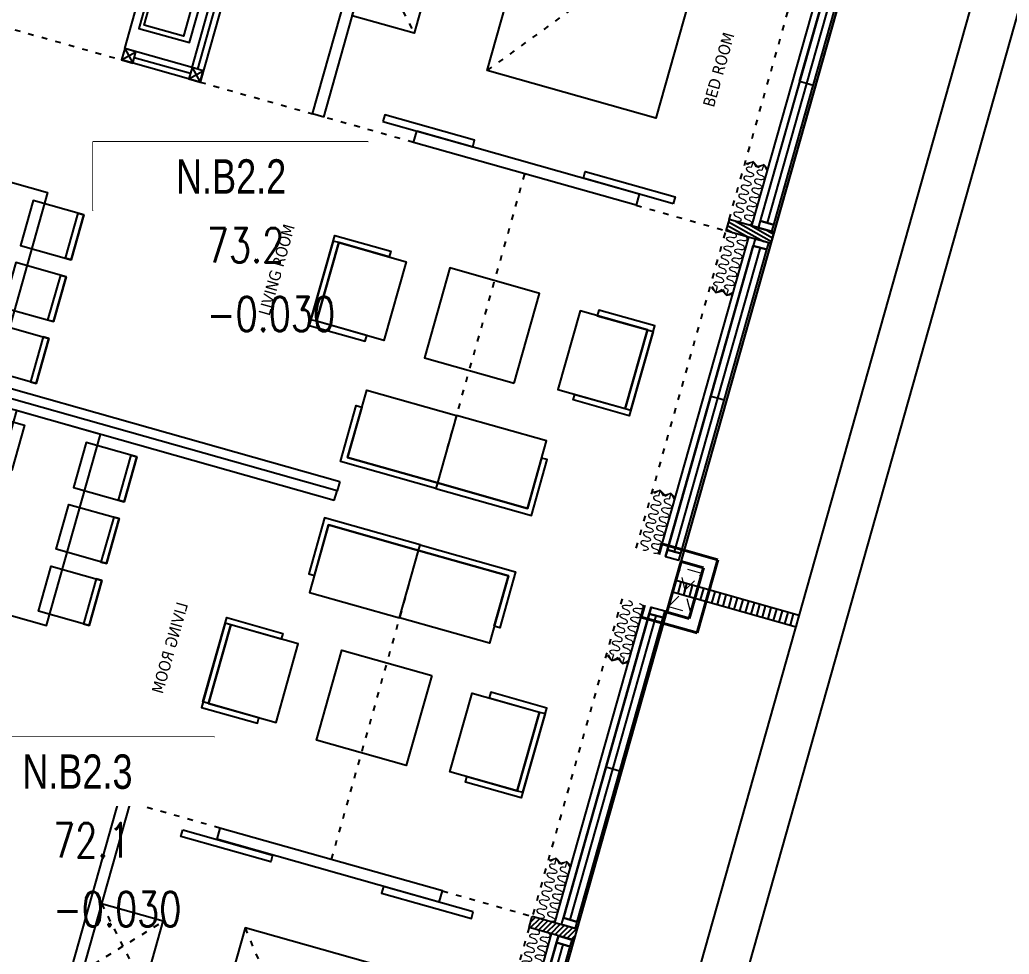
# Model space of a CAD drawing. Header units: millimetres. Extents: x -361679452 to 361242511, y -278557090 to 278849308.
# Drawn here: x 136959 to 145433, y 95381 to 103381 of the extents above; entities that cross this region are included whole.
import ezdxf
from ezdxf.enums import TextEntityAlignment as Align
from ezdxf.xclip import XClip

# ---------------------------------------------------------------- set-up
doc = ezdxf.new("R2010")
doc.units = ezdxf.units.MM
doc.header["$MEASUREMENT"] = 0
doc.header["$XCLIPFRAME"] = 0
doc.set_wipeout_variables(frame=1)
doc.linetypes.add('ACAD_ISO03W100', pattern=[30, 12, -18])
doc.linetypes.add('HIDDEN', pattern=[0.375, 0.25, -0.125])
for name, color, linetype in [('1VinaPVC-Text', 9, 'Continuous'), ('A-_FURN----_E-_N', 251, 'Continuous'), ('A-_SANIEQPT_E-_N', 251, 'Continuous'), ('A-ANNO-ROOM', 50, 'Continuous'), ('A-WALL-FNSH', 11, 'Continuous'), ('IDEA - dim', 251, 'Continuous'), ('KT-Net manh', 139, 'Continuous'), ('KT-Tuong', 1, 'Continuous'), ('Xref_NT1+NT2_MBDV Cot vach_220729$0$ccu12-Thay', 7, 'Continuous')]:
    doc.layers.add(name, color=color, linetype=linetype)
for name, color, linetype, lineweight in [('CIC36 net manh', 8, 'Continuous', 9), ('KT-Chuviet', 255, 'Continuous', 15), ('KT-lomo nuoc', 3, 'HIDDEN', 5), ('KT-Net cat', 1, 'Continuous', 40), ('KT-Net thay', 7, 'Continuous', 15), ('KT-Net truc', 18, 'Continuous', 15)]:
    doc.layers.add(name, color=color, linetype=linetype, lineweight=lineweight)
doc.styles.add('220126_HDN_HBA typical plan$0$211210_HDN_HBA_TYPICAL PLAN CORE OPT 1$0$HBA-Text', font='GOTHIC.TTF')
doc.styles.add('font unicode ccu', font='arial.ttf')
doc.styles.add('ROMANS', font='ROMANS.SHX')
doc.styles.add('Tahoma', font='tahoma.ttf')

# ---------------------------------------------------------------- blocks, each defined once
blk = doc.blocks.new('A$C21AF0CCA')
at = {"layer": 'A-ANNO-ROOM', "insert": (1197.56892258345, 814.6835720778872), "char_height": 600, "attachment_point": 2, "rotation": 0.10542954816276216, "style": '220126_HDN_HBA typical plan$0$211210_HDN_HBA_TYPICAL PLAN CORE OPT 1$0$HBA-Text'}
blk.add_mtext_dynamic_manual_height_columns('1-BR+', width=722857412.8743668, gutter_width=9765.624999999996, heights=[0], dxfattribs=at)
blk = doc.blocks.new('*U57')
for points in [[(482.6951045578201, -398.9039813853606), (464.6170375002125, -396.4493711387506), (464.3337632049024, -466.3349522090732)], [(396.7561588253833, -484.1490495130481), (464.3337632049024, -466.3349522090732), (394.4481821902239, -466.0516779393653)]]:
    blk.add_hatch(color=256).paths.add_polyline_path(points)
blk.add_line((464.3337632049024, -466.3349522090732), (416.9273155568029, -418.7598943406972))
for points in [[(482.6951045578201, -398.9039813853606), (464.6170375002125, -396.4493711387506), (464.3337632049024, -466.3349522090732)], [(396.7561588253833, -484.1490495130481), (464.3337632049024, -466.3349522090732), (394.4481821902239, -466.0516779393653)]]:
    blk.add_lwpolyline(points, close=True)
for centre in [(16.76743755071067, -17.17677016190672), (85.71403000141326, -87.65612936302188), (155.3043908096025, -157.4940017787478), (224.8947516177918, -227.3318741944736), (294.485112425981, -297.1697466101995), (364.0754732341703, -367.0076190259254)]:
    blk.add_ellipse(centre, major_axis=(34.52187991841241, 31.95056764796491), ratio=0.5238875827070036, start_param=4.731720461219403, end_param=7.873313114809197)
at = {"extrusion": (0, 0, -1)}
for centre in [(51.5728287498025, -52.1059534814385), (120.5194212005051, -122.5853126825537), (190.1097820086943, -192.4231850982796), (259.7001428168836, -262.2610575140054), (329.2905036250728, -332.0989299297313), (398.8808644332621, -401.9368023454572)]:
    blk.add_ellipse(centre, major_axis=(-32.07293168385898, -34.4082260416161), ratio=0.5238875826554585, start_param=4.731720461217387, end_param=7.87331311480718, dxfattribs=at)
blk = doc.blocks.new('*U53')
at = {"linetype": 'Continuous'}
for points in [[(-375.0000000000002, -849.9999999962746), (374.9999999999998, -849.9999999962748), (375.0000000000002, 850.0000000037252), (-374.9999999999998, 850.0000000037254)], [(-724.9999999999999, 750.0000000037254), (-274.9999999999999, 750.0000000037253), (-274.9999999999999, 350.0000000037253), (-724.9999999999999, 350.0000000037254)], [(-724.9999999999999, 350.0000000037254), (-674.9999999999999, 350.0000000037254), (-674.9999999999999, 750.0000000037254), (-724.9999999999999, 750.0000000037254)], [(725.0000000000001, 750.0000000037252), (275.0000000000001, 750.0000000037253), (275.0000000000001, 350.0000000037252), (725.0000000000001, 350.0000000037252)], [(725.0000000000001, 350.0000000037252), (675.0000000000001, 350.0000000037252), (675.0000000000001, 750.0000000037252), (725.0000000000001, 750.0000000037252)], [(-725, 200.0000000037254), (-274.9999999999999, 200.0000000037253), (-275.0000000000001, -199.9999999962747), (-725, -199.9999999962746)], [(-725, -199.9999999962746), (-675, -199.9999999962746), (-675, 200.0000000037254), (-725, 200.0000000037254)], [(725, 200.0000000037251), (275.0000000000001, 200.0000000037252), (274.9999999999999, -199.9999999962748), (725, -199.9999999962749)], [(725, -199.9999999962749), (675, -199.9999999962748), (675, 200.0000000037252), (725, 200.0000000037251)], [(-725.0000000000001, -749.9999999962746), (-275.0000000000001, -749.9999999962747), (-275.0000000000001, -349.9999999962747), (-725.0000000000001, -349.9999999962746)], [(-725.0000000000001, -349.9999999962746), (-675.0000000000001, -349.9999999962746), (-675.0000000000001, -749.9999999962746), (-725.0000000000001, -749.9999999962746)], [(724.9999999999999, -749.9999999962748), (274.9999999999999, -749.9999999962747), (274.9999999999999, -349.9999999962748), (724.9999999999999, -349.9999999962748)], [(724.9999999999999, -349.9999999962748), (674.9999999999999, -349.9999999962748), (674.9999999999999, -749.9999999962748), (724.9999999999999, -749.9999999962748)]]:
    blk.add_lwpolyline(points, close=True, dxfattribs=at)
blk = doc.blocks.new('27')
at = {"layer": 'A-_FURN----_E-_N'}
h = blk.add_hatch(dxfattribs=at)
h.set_pattern_fill('ANSI31', color=256, scale=9.999999999999995, angle=105.7787795901379)
h.set_pattern_definition([(150.7787795901379, (12650.90008585712, -59996.87987092296), (-15.49980791152992, -27.70953725174193), [])])
h.paths.add_polyline_path([(3149.994292274103, 7699.999999294479), (3049.994292274074, 7699.999999294465), (3049.994292274117, 8099.999999294465), (3149.994292274088, 8099.999999294465)])
blk.add_lwpolyline([(85, 5099.999999294523), (5.820766091346741e-11, 5099.999999294509), (-1.455191522836685e-11, 99.99999999998545)])
blk.add_line((3049.994292274103, 4920.000000000015), (3149.994292274088, 4920), dxfattribs=at)
at = {"layer": 'A-_FURN----_E-_N', "linetype": 'Continuous'}
for points in [[(1349.999999999971, 6835.738865495136), (1349.999999999985, 7283.743899560242), (2049.999999999985, 7283.743899560242), (2049.999999999985, 7333.743899560257), (1299.999999999985, 7333.743899560257), (1299.999999999971, 6835.73886549515)], [(2049.999999999971, 6835.738865495136), (2049.999999999985, 7283.743899560242), (1349.999999999985, 7283.743899560242), (1349.999999999971, 7333.743899560242), (2099.999999999971, 7333.743899560242), (2099.999999999971, 6835.73886549515)], [(2049.999999999985, 7283.743899560242), (2049.999999999985, 6683.743899560257), (1349.999999999971, 6683.743899560242), (1349.999999999985, 7283.743899560242)], [(748.005034064845, 6709.999999647196), (300, 6709.999999647203), (299.9999999999709, 5909.999999647211), (249.9999999999854, 5909.999999647203), (249.9999999999709, 6759.999999647218), (748.0050340648595, 6759.999999647218)], [(300, 6709.999999647203), (899.9999999999563, 6709.999999647203), (899.9999999999709, 5909.999999647218), (299.9999999999709, 5909.999999647211)], [(1299.999999999985, 6309.999999647189), (2099.999999999985, 6309.999999647203), (2099.999999999985, 5509.999999647203), (1299.999999999971, 5509.999999647218)], [(748.005034064845, 5109.999999647218), (299.9999999999563, 5109.999999647218), (299.9999999999709, 5909.999999647211), (249.9999999999854, 5909.999999647203), (249.9999999999709, 5059.999999647218), (748.005034064845, 5059.999999647203)], [(299.9999999999563, 5109.999999647218), (899.9999999999563, 5109.999999647218), (899.9999999999709, 5909.999999647218), (299.9999999999709, 5909.999999647211)], [(2049.999999999985, 4536.256099734179), (2049.999999999971, 5136.256099734164), (1350, 5136.256099734179), (1349.999999999956, 4536.256099734179)], [(1349.999999999971, 4984.261133799286), (1349.999999999956, 4536.256099734179), (2049.999999999985, 4536.256099734179), (2049.999999999971, 4486.256099734179), (1300, 4486.256099734179), (1299.999999999942, 4984.261133799257)], [(2049.999999999971, 4984.261133799286), (2049.999999999985, 4536.256099734179), (1349.999999999956, 4536.256099734179), (1350, 4486.256099734164), (2099.999999999985, 4486.256099734164), (2100, 4984.261133799286)], [(4549.994292274088, 4120), (4549.994292274103, 4669.999999993597), (3949.994292274088, 4669.999999993612), (3949.994292274088, 4120), (4549.994292274088, 4120)]]:
    blk.add_lwpolyline(points, close=True, dxfattribs=at)
at = {"layer": 'A-WALL-FNSH', "color": 5}
for points in [[(285.0001801965409, 8079.999999313572), (285.0001801965554, 7959.999999313572), (225.0001801965118, 7959.999999313557), (225.0001801965118, 8079.99999931355)], [(2989.994292274088, 7959.999999313484), (285.0001801965554, 7959.999999313572), (285.0001801965409, 8079.999999313572), (2989.994292274103, 8079.999999313484)], [(1649.997146137044, 8019.999999313572), (285.0001801965263, 8019.999999313572), (285.0001801965409, 8079.999999313572), (1649.99714613703, 8079.999999313572)], [(3049.994292274088, 8079.999999313513), (3049.994292274103, 7959.999999313513), (2989.994292274088, 7959.999999313484), (2989.994292274103, 8079.999999313484)], [(3209.994292274088, 8079.999999313441), (3209.994292274088, 7959.999999313455), (3149.994292274103, 7959.999999313448), (3149.994292274103, 8079.999999313455)], [(5689.994292274088, 7959.999999313441), (3209.994292274088, 7959.999999313455), (3209.994292274088, 8079.999999313441), (5689.994292274103, 8079.999999313441)], [(4449.994292274088, 8019.999999313455), (3209.994292274103, 8019.999999313455), (3209.994292274088, 8079.999999313441), (4449.994292274103, 8079.999999313441)], [(1649.99714613703, 7959.999999313572), (2989.994292274088, 7959.999999313484), (2989.994292274103, 8019.999999313513), (1649.997146137044, 8019.999999313572)]]:
    blk.add_lwpolyline(points, close=True, dxfattribs=at)
for points in [[(225.0001801965118, 7959.999999313557), (2989.994292274088, 7959.999999313484)], [(3149.994292274103, 7959.999999313448), (5689.994292274088, 7959.999999313441)]]:
    blk.add_lwpolyline(points, dxfattribs=at)
at = {"layer": 'IDEA - dim'}
for p, q in [((8475.000180194838, 8099.999999294552), (225.0001801965118, 8099.999999294363)), ((3049.994292274117, 8099.999999294465), (3049.994292274074, 7699.999999294465)), ((3149.994292274088, 8099.999999294465), (3149.994292274103, 7699.999999294479)), ((3049.994292274103, 7899.999999294421), (225.0001801965263, 7899.999999294356)), ((5749.994292274103, 7899.999999294465), (3149.994292274103, 7899.999999294392)), ((3149.994292274103, 7699.999999294479), (3049.994292274074, 7699.999999294465)), ((3049.994292274088, 6899.999999294479), (3049.994292274103, 4920.000000000015)), ((3149.994292274103, 6899.999999294472), (3049.994292274088, 6899.999999294479)), ((3149.994292274103, 6899.999999294472), (3149.994292274088, 4920))]:
    blk.add_line(p, q, dxfattribs=at)
for points in [[(3149.994292274088, 7202.6477187071), (3149.994292274088, 6402.647718707085), (3209.994292274088, 6402.647718707114), (3209.994292274117, 7202.647718707114)], [(3149.994292274088, 4617.352280587365), (3149.994292274088, 5417.352280587365), (3209.994292274074, 5417.352280587365), (3209.994292274088, 4617.35228058738)]]:
    blk.add_lwpolyline(points, close=True, dxfattribs=at)
blk.add_lwpolyline([(5713.994292274103, 6859.999999647305), (3813.994292274088, 6859.99999964732), (3813.994292274117, 5359.99999964732), (5713.994292274088, 5359.99999964732)], dxfattribs=at)
at = {"layer": 'KT-Net manh', "linetype": 'ACAD_ISO03W100', "ltscale": 4}
for p, q in [((225.0001801965263, 7699.999999294363), (3049.994292244301, 7699.999999294465)), ((3049.994292274088, 6899.999999294479), (3049.994292244301, 7699.999999294465)), ((3149.994292244301, 7699.999999294465), (5749.994292274103, 7699.999999294465)), ((3813.994292274117, 5359.99999964732), (5713.994292274103, 6859.999999647305)), ((599.9999999999563, 5909.999999647203), (3049.994292274088, 5909.999999647203)), ((3049.994292274103, 4920.000000000015), (3049.994292274088, 4120.000000000015)), ((4549.994292274088, 4120), (3949.994292274088, 4669.999999993612)), ((3949.994292274088, 4120), (4549.994292274103, 4669.999999993597)), ((3049.994292274088, 3020.000000000015), (3049.994292274088, 4020))]:
    blk.add_line(p, q, dxfattribs=at)
at = {"layer": 'KT-Tuong'}
for p, q in [((84.99999999998545, 5099.999999294538), (84.9999999999709, 900)), ((3049.994292274088, 4120.000000000015), (3049.994292274088, 4020)), ((3049.994292274088, 4120.000000000015), (5749.994292274074, 4119.999999999985)), ((3049.994292274088, 4020), (5749.994292274088, 4020.000000000015))]:
    blk.add_line(p, q, dxfattribs=at)
at = {"layer": 'A-_FURN----_E-_N', "linetype": 'Continuous', "rotation": 270}
blk.add_blockref('*U53', (934.999999996231, 2645.000000000015), dxfattribs=at)
at = {"layer": 'CIC36 net manh', "color": 8, "xscale": 0.8100000000112605, "yscale": 0.8100000000112605, "zscale": 0.8100000000112605, "rotation": 45.123201203973}
for p in [(225.5284508862824, 7856.29028462265), (3150.522562934057, 7856.29028462265), (225.7461652183119, 7761.336658135697), (3150.740277266101, 7761.336658135697)]:
    blk.add_blockref('*U57', p, dxfattribs=at)
at = {"layer": 'CIC36 net manh', "color": 8, "extrusion": (0, 0, -1), "xscale": 0.8100000000112606, "yscale": 0.8100000000112606, "zscale": -0.8100000000112604, "rotation": 45.12320120397301}
for p in [(-3049.46602155453, 7856.29028462265), (-3049.248307222486, 7761.336658135697)]:
    blk.add_blockref('*U57', p, dxfattribs=at)
at = {"layer": '1VinaPVC-Text', "style": 'Tahoma', "text_generation_flag": 4}
blk.add_text('LIVING ROOM', height=100.0000000000054, dxfattribs=at).set_placement((1280.212206779033, 4137.080444374005))
blk = doc.blocks.new('*U55')
at = {"ltscale": 5}
for points in [[(-300, -450), (300, -450), (300, 0), (-300, 0)], [(-261, -65), (261, -65), (261, -415), (-261, -415)], [(-15, -20), (15, -20), (15, -270), (-15, -270)]]:
    blk.add_lwpolyline(points, close=True, dxfattribs=at)
blk = doc.blocks.new('34')
at = {"layer": 'A-_FURN----_E-_N'}
h = blk.add_hatch(dxfattribs=at)
h.set_pattern_fill('ANSI31', color=256, scale=9.999999999999996, angle=211.5575591802759)
h.set_pattern_definition([(256.5575591802759, (115237.8922864832, 116026.232985067), (30.88017535707068, -7.380871894062656), [])])
h.paths.add_polyline_path([(5550.005707726727, 7699.999999293897), (5650.005707726727, 7699.999999293868), (5650.005707726756, 8099.999999293868), (5550.005707726777, 8099.999999293883)])
blk.add_lwpolyline([(8615.000000000553, 5099.999999293592), (8700.00000000051, 5099.999999293577), (8699.999999999985, 99.99999999906868)])
for p, q in [((5650.005707726421, 4919.999999999418), (5550.005707726414, 4919.999999999418)), ((5550.005707726188, 2919.999999999447), (3950.00570772621, 2919.999999999607)), ((5550.00570772613, 2319.999999999432), (4550.00570772613, 2319.999999999534))]:
    blk.add_line(p, q, dxfattribs=at)
at = {"layer": 'A-_FURN----_E-_N', "linetype": 'Continuous'}
for points in [[(6650.000000000735, 6835.738865494437), (6650.0000000008, 7283.743899559544), (7350.0000000008, 7283.743899559457), (7350.000000000793, 7333.743899559471), (6600.0000000008, 7333.743899559544), (6600.000000000728, 6835.738865494452)], [(7350.000000000749, 6835.73886549435), (7350.0000000008, 7283.743899559457), (6650.0000000008, 7283.743899559544), (6650.0000000008, 7333.743899559558), (7400.000000000786, 7333.743899559471), (7400.000000000742, 6835.738865494364)], [(6650.0000000008, 7283.743899559544), (6650.000000000728, 6683.743899559558), (7350.000000000742, 6683.743899559457), (7350.0000000008, 7283.743899559457)], [(8400.000000000713, 6709.999999646316), (7800.000000000728, 6709.999999646359), (7800.00000000064, 5909.999999646388), (8400.000000000648, 5909.999999646316)], [(7951.994965935861, 6709.999999646359), (8400.000000000713, 6709.999999646316), (8400.000000000648, 5909.999999646316), (8450.000000000633, 5909.999999646301), (8450.000000000728, 6759.999999646316), (7951.994965935854, 6759.999999646374)], [(7400.000000000684, 6309.999999646418), (6600.000000000684, 6309.999999646505), (6600.000000000597, 5509.999999646505), (7400.000000000611, 5509.999999646432)], [(8400.000000000546, 5109.99999964633), (7800.000000000553, 5109.999999646388), (7800.00000000064, 5909.999999646388), (8400.000000000648, 5909.999999646316)], [(7951.994965935672, 5109.999999646374), (8400.000000000546, 5109.99999964633), (8400.000000000648, 5909.999999646316), (8450.000000000633, 5909.999999646301), (8450.000000000546, 5059.999999646316), (7951.994965935679, 5059.999999646359)], [(6650.000000000509, 4536.256099733466), (6650.000000000553, 5136.256099733466), (7350.000000000538, 5136.256099733408), (7350.00000000048, 4536.256099733393)], [(6650.000000000538, 4984.261133798587), (6650.000000000509, 4536.256099733466), (7350.00000000048, 4536.256099733393), (7350.000000000487, 4486.256099733379), (6600.00000000048, 4486.256099733466), (6600.000000000524, 4984.261133798587)], [(7350.000000000538, 4984.2611337985), (7350.00000000048, 4536.256099733393), (6650.000000000509, 4536.256099733466), (6650.00000000048, 4486.256099733466), (7400.00000000048, 4486.256099733393), (7400.00000000056, 4984.261133798485)], [(4150.005707726341, 4119.999999999578), (4150.005707726392, 4669.999999993161), (4750.005707726392, 4669.999999993117), (4750.005707726334, 4119.999999999505), (4150.005707726341, 4119.999999999578)]]:
    blk.add_lwpolyline(points, close=True, dxfattribs=at)
at = {"layer": 'A-WALL-FNSH', "color": 5}
for points in [[(3010.005707726756, 7959.999999313135), (5490.005707726756, 7959.999999312873), (5490.005707726763, 8079.999999312873), (3010.005707726763, 8079.999999313135)], [(4250.005707726756, 8019.999999313019), (5490.005707726756, 8019.999999312873), (5490.005707726763, 8079.999999312873), (4250.005707726763, 8079.999999313004)], [(5490.005707726763, 8079.999999312873), (5490.005707726756, 7959.999999312873), (5550.005707726748, 7959.999999312873), (5550.00570772677, 8079.999999312873)], [(5650.005707726763, 8079.999999312917), (5650.005707726756, 7959.999999312917), (5710.005707726756, 7959.999999312888), (5710.005707726756, 8079.999999312888)], [(5710.005707726756, 7959.999999312888), (8414.999819804318, 7959.999999312669), (8414.999819804318, 8079.999999312669), (5710.005707726756, 8079.999999312888)], [(7050.002853863814, 8019.999999312829), (8414.999819804332, 8019.999999312669), (8414.999819804318, 8079.999999312669), (7050.002853863814, 8079.999999312815)], [(8414.999819804318, 8079.999999312669), (8414.999819804318, 7959.999999312669), (8474.999819804325, 7959.999999312655), (8474.999819804347, 8079.999999312655)], [(4250.005707726741, 7959.999999313004), (3010.005707726756, 7959.999999313135), (3010.005707726741, 8019.999999313135), (4250.005707726756, 8019.999999313019)], [(7050.002853863814, 7959.999999312829), (5710.005707726756, 7959.999999312888), (5710.005707726756, 8019.999999312917), (7050.002853863814, 8019.999999312829)]]:
    blk.add_lwpolyline(points, close=True, dxfattribs=at)
for points in [[(5550.005707726748, 7959.999999312873), (3010.005707726756, 7959.999999313135)], [(8474.999819804325, 7959.999999312655), (5710.005707726756, 7959.999999312888)], [(5550.005707726203, 2969.999999999418), (4050.00570772621, 2969.999999999578)], [(5600.005707726144, 2419.999999999403), (5600.005707726174, 2919.999999999418)]]:
    blk.add_lwpolyline(points, dxfattribs=at)
at = {"layer": 'IDEA - dim'}
for p, q in [((224.9998198060202, 8099.999999294552), (8474.999819804361, 8099.999999293461)), ((5550.005707726777, 8099.999999293883), (5550.005707726727, 7699.999999293897)), ((5650.005707726756, 8099.999999293868), (5650.005707726727, 7699.999999293868)), ((2950.005707726741, 7899.999999294174), (5550.005707726741, 7899.99999929381)), ((5650.005707726741, 7899.999999293839), (8474.999819804303, 7899.999999293446)), ((5550.005707726727, 7699.999999293897), (5650.005707726727, 7699.999999293868)), ((5550.005707726625, 6899.999999293883), (5550.005707726414, 4919.999999999418)), ((5550.005707726625, 6899.999999293883), (5650.005707726639, 6899.999999293883)), ((5650.005707726639, 6899.999999293883), (5650.005707726421, 4919.999999999418)), ((3950.00570772621, 3019.999999999593), (5650.005707726203, 3019.999999999418)), ((5650.005707726203, 2919.999999999403), (5550.005707726203, 3019.999999999432)), ((5550.005707726188, 2919.999999999447), (5650.005707726203, 3019.999999999418)), ((5650.005707726203, 3019.999999999418), (5650.005707726144, 2319.999999999418)), ((5550.005707726203, 2919.999999999491), (5550.00570772613, 2319.999999999432)), ((5650.005707726144, 2319.999999999418), (5550.00570772613, 2419.999999999432)), ((5550.00570772613, 2319.999999999432), (5650.005707726137, 2419.999999999418))]:
    blk.add_line(p, q, dxfattribs=at)
for points in [[(5550.005707726668, 7202.647718706517), (5550.005707726581, 6402.647718706517), (5490.005707726581, 6402.647718706547), (5490.005707726654, 7202.647718706532)], [(5550.005707726392, 4617.352280586783), (5550.005707726465, 5417.352280586783), (5490.005707726472, 5417.352280586783), (5490.005707726377, 4617.352280586812)], [(5550.005707726188, 2919.999999999447), (5650.005707726203, 2919.999999999403), (5650.005707726203, 3019.999999999418), (5550.005707726203, 3019.999999999432)], [(5550.00570772613, 2319.999999999432), (5650.005707726144, 2319.999999999418), (5650.005707726137, 2419.999999999418), (5550.00570772613, 2419.999999999432)]]:
    blk.add_lwpolyline(points, close=True, dxfattribs=at)
blk.add_lwpolyline([(2986.005707726639, 6859.999999647029), (4886.005707726632, 6859.999999646825), (4886.005707726465, 5359.99999964681), (2986.005707726479, 5359.999999647014)], dxfattribs=at)
at = {"layer": 'KT-Net manh', "linetype": 'ACAD_ISO03W100', "ltscale": 4}
for p, q in [((5550.005707756522, 7699.999999293883), (2950.005707726727, 7699.999999294174)), ((8474.999819804289, 7699.999999293446), (5650.005707756529, 7699.999999293883)), ((5650.005707726639, 6899.999999293883), (5650.005707756529, 7699.999999293883)), ((4886.005707726465, 5359.99999964681), (2986.005707726639, 6859.999999647029)), ((8100.000000000648, 5909.99999964633), (5650.005707726523, 5909.999999646607)), ((5650.005707726421, 4919.999999999418), (5650.005707726334, 4119.999999999418)), ((4150.005707726341, 4119.999999999578), (4750.005707726392, 4669.999999993117)), ((5650.005707726203, 3019.999999999418), (5650.005707726326, 4019.999999999403)), ((5650.005707725955, 769.9999999994179), (5650.005707726144, 2319.999999999418))]:
    blk.add_line(p, q, dxfattribs=at)
at = {"layer": 'KT-Tuong'}
for p, q in [((5650.005707726334, 4119.999999999418), (2950.005707726334, 4119.999999999709)), ((5650.005707726334, 4119.999999999418), (5650.005707726326, 4019.999999999403)), ((5650.005707726326, 4019.999999999403), (2950.005707726326, 4019.999999999724))]:
    blk.add_line(p, q, dxfattribs=at)
blk.add_lwpolyline([(6885.000000000007, 169.9999999992724), (6884.999999999774, 169.9999999992579), (8614.999999999782, 169.9999999990687), (8615.000000000568, 5099.999999293621)], dxfattribs=at)
at = {"layer": 'A-_FURN----_E-_N', "linetype": 'Continuous', "extrusion": (0, 0, -1), "zscale": -0.9999999999999998, "rotation": 270.0000000000063}
blk.add_blockref('*U53', (-7765.000000003987, 1644.999999999185), dxfattribs=at)
at = {"layer": 'A-_SANIEQPT_E-_N', "linetype": 'Continuous'}
blk.add_blockref('*U55', (5050.005707726174, 2839.999999999476), dxfattribs=at)
at = {"layer": 'CIC36 net manh', "color": 8, "extrusion": (0, 0, -1), "xscale": 0.8100000000112604, "yscale": 0.8100000000112604, "zscale": -0.8100000000112602, "rotation": 45.12320120397938}
for p in [(-5549.477437066758, 7856.290284622053), (-8474.471549114547, 7856.290284621733), (-5549.259722734721, 7761.336658135115), (-8474.253834782503, 7761.336658134795)]:
    blk.add_blockref('*U57', p, dxfattribs=at)
at = {"layer": 'CIC36 net manh', "color": 8, "xscale": 0.8100000000112604, "yscale": 0.8100000000112604, "zscale": 0.8100000000112604, "rotation": 45.12320120396667}
for p in [(5650.533978446314, 7856.290284622053), (5650.751692778344, 7761.3366581351)]:
    blk.add_blockref('*U57', p, dxfattribs=at)
at = {"layer": '1VinaPVC-Text', "style": 'Tahoma'}
for s, height, p in [('BED ROOM', 99.99999999999841, (4666.718683910425, 7314.062305466272)), ('LIVING ROOM', 100.0000000000094, (7419.787793221403, 4137.08044437322))]:
    blk.add_text(s, height=height, rotation=180, dxfattribs=at).set_placement(p)
blk = doc.blocks.new('Louvre')
for p, q in [((-390.067916277796, 975.9572027104441, 0.1512365001885502), (-295.1435544323176, 1008.729661013116, 0.1512365002144518)), ((-373.750619571656, 928.6946823777398, 0.1512365001885502), (-278.8262577261776, 961.4671406804118, 0.1512365002144518)), ((-357.4333228655159, 881.4321620450355, 0.1512365001885502), (-262.5089610200375, 914.2046203477075, 0.1512365002144518)), ((-341.1160261593759, 834.1696417123312, 0.1512365001885502), (-246.1916643138975, 866.9421000150032, 0.1512365002144518)), ((-324.7987294532359, 786.9071213796269, 0.1512365001885502), (-229.8743676077574, 819.6795796822989, 0.1512365002144518)), ((-308.4814327470958, 739.6446010469226, 0.1512365001885502), (-213.5570709016174, 772.4170593495946, 0.1512365002144518)), ((-292.1641360409558, 692.3820807142183, 0.1512365001885502), (-197.2397741954774, 725.1545390168903, 0.1512365002144518)), ((-275.8468393348157, 645.119560381514, 0.1512365001885502), (-180.9224774893373, 677.892018684186, 0.1512365002144518)), ((-259.5295426286757, 597.8570400488097, 0.1512365001885502), (-164.6051807831973, 630.6294983514817, 0.1512365002144518)), ((-243.2122459225357, 550.5945197161054, 0.1512365001885502), (-148.2878840770572, 583.3669780187774, 0.1512365002144518)), ((-226.8949492163956, 503.3319993834011, 0.1512365001885502), (-131.9705873709172, 536.1044576860731, 0.1512365002144518)), ((-210.5776525102556, 456.0694790506968, 0.1512365001885502), (-115.6532906647772, 488.8419373533688, 0.1512365002144518)), ((-194.2603558041155, 408.8069587179925, 0.1512365001885503), (-99.33599395863712, 441.5794170206646, 0.1512365002144518)), ((-177.9430590979755, 361.5444383852882, 0.1512365001885503), (-83.01869725249708, 394.3168966879603, 0.1512365002144518)), ((-161.6257623918355, 314.2819180525839, 0.1512365001885503), (-66.70140054635704, 347.054376355256, 0.1512365002144518)), ((-145.3084656856954, 267.0193977198796, 0.1512365001885503), (-50.38410384021699, 299.7918560225517, 0.1512365002144518)), ((-128.9911689795554, 219.7568773871753, 0.1512365001885503), (-34.06680713407695, 252.5293356898474, 0.1512365002144518)), ((-112.6738722734153, 172.494357054471, 0.1512365001885503), (-17.74951042793691, 205.2668153571431, 0.1512365002144518)), ((-96.35657556727529, 125.2318367217667, 0.1512365001885503), (-1.43221372179687, 158.0042950244388, 0.1512365002144518)), ((-80.03927886113524, 77.96931638906244, 0.1512365001885503), (14.88508298434317, 110.7417746917345, 0.1512365002144518)), ((-63.7219821549952, 30.70679605635814, 0.1512365001885503), (31.20237969048321, 63.47925435903016, 0.1512365002144518)), ((-47.40468544885516, -16.55572427634615, 0.1512365001885503), (47.51967639662325, 16.21673402632587, 0.1512365002144518))]:
    blk.add_line(p, q)
at = {"elevation": 0.1512365001885503}
blk.add_lwpolyline([(47.5188208874315, 16.2192119784886), (-311.4533339738846, 1055.970408101566), (-405.9933989513665, 1023.379364635679), (-47.40468544885516, -16.55572427634615)], close=True, dxfattribs=at)
blk = doc.blocks.new('TAG CAO DO SAN')
at = {"layer": 'KT-Net thay', "flags": 128}
blk.add_lwpolyline([(1526701.778855525, -266095.2298759429), (1526701.778855525, -266566.6584041911), (1527644.63591202, -266566.6584041911), (1527644.63591202, -266095.2298759429)], close=True, dxfattribs=at)
blk.add_wipeout([(1526701.778855525, -266095.2298759429), (1527644.6359120198, -266095.2298759429), (1527644.6359120198, -266566.65840419114), (1526701.778855525, -266566.65840419114)]).dxf.layer = 'KT-Net thay'
for points in [[(1526701.778855525, -266330.9441400666), (1527644.63591202, -266330.9441400666)], [(1526701.778855525, -266566.6584041911), (1527644.63591202, -266566.6584041911)]]:
    blk.add_lwpolyline(points, dxfattribs=at)
at = {"layer": 'KT-Chuviet', "color": 31, "style": 'ROMANS', "width": 0.75}
blk.add_text('DTTT:', height=117.8571320618522, dxfattribs=at).set_placement((1526748.92170835, -266507.8139601254))
at = {"layer": 'KT-Chuviet', "color": 31, "style": 'font unicode ccu', "width": 0.75}
blk.add_attdef('TÊNPHÒNG', text='', height=117.85713, dxfattribs=at).set_placement((1527175.308820772, -266213.4467624734), align=Align.MIDDLE_CENTER)
at = {"layer": 'KT-Chuviet', "color": 31, "ltscale": 15, "style": 'ROMANS', "width": 0.75, "flags": 8}
blk.add_attdef('CAO-DO', (1527091.943339912, -266507.7298381611), '', height=117.8571320618522, dxfattribs=at)
blk = doc.blocks.new('*U196')
at = {"layer": 'KT-lomo nuoc', "ltscale": 500}
for p, q in [((-21.51842983604143, -402.5474408069309), (-2.602085213965211e-18, -0.009297052340116352)), ((157.1794609717314, -312.7306059659411), (-178.6978908077722, -89.82613189332976))]:
    blk.add_line(p, q, dxfattribs=at)
blk.add_lwpolyline([(157.1794609717314, -312.7306059659411), (-21.51842983604143, -402.5474408069309), (-178.6978908077722, -89.82613189332976), (-2.602085213965211e-18, -0.009297052340116352)], close=True, dxfattribs=at)
blk = doc.blocks.new('CTN TB 33-35')
at = {"layer": 'KT-Net cat'}
for p, q in [((-15224.47774954552, -53142.93439889257), (-15250.21742293056, -53234.02527705868)), ((-14743.31834695401, -53278.8962659614), (-15224.47774954432, -53142.93439888832)), ((-15059.20636192302, -53293.5510262376), (-15181.5720422893, -53726.59448856983)), ((-14866.7426008868, -53347.93577306502), (-15059.20636192328, -53293.55102623568)), ((-14743.31834695205, -53278.89626595797), (-14920.06877414757, -53904.40348932601)), ((-14866.74260088525, -53347.93577306235), (-14989.10828125136, -53780.97923539398)), ((-15372.40342988013, -53666.43288791506), (-15401.22817674124, -53768.44162226131)), ((-14920.06877414769, -53904.40348933073), (-15401.22817673997, -53768.44162225683)), ((-14989.10828125156, -53780.97923539765), (-15181.572042288, -53726.5944885682))]:
    blk.add_line(p, q, dxfattribs=at)
at = {"layer": 'KT-lomo nuoc', "linetype": 'HIDDEN', "xscale": -0.9999999999999997, "rotation": 10.8976534755902}
blk.add_blockref('*U196', (-15072.79322436233, -53341.64559994263, -3.827516588041254e-08), dxfattribs=at)

msp = doc.modelspace()

# ---------------------------------------------------------------- linework, layer by layer
at = {"layer": 'Xref_NT1+NT2_MBDV Cot vach_220729$0$ccu12-Thay'}
for p, q in [((140043.5393899405, 85572.02483639377, 1.242394586947095e-07), (152682.2953504315, 130299.6794266739, 1.242394586947095e-07)), ((140428.466908084, 85463.25532882937, 1.242394586947095e-07), (153086.4776991681, 130259.0513892557, 1.242394586947095e-07))]:
    msp.add_line(p, q, dxfattribs=at)
at = {"layer": 'Xref_NT1+NT2_MBDV Cot vach_220729$0$ccu12-Thay', "elevation": 1.242394586947095e-07}
msp.add_lwpolyline([(138985.1668959449, 85871.7715516708), (152052.6653173187, 132116.7150870421, 0.02468762443620558), (152344.7392920601, 133393.1444917977, 0.08689377473881693), (152346.5183997685, 134119.9891762142), (151856.1594625442, 136121.0375072754), (147138.0639326584, 155605.6146970099, 0.7715449943642202), (138472.7543641157, 155769.6529522115), (124638.4568042886, 106818.0054839184)], format="xyb", dxfattribs=at)

# ---------------------------------------------------------------- block references
at = {"layer": 'A-ANNO-ROOM'}
for p in [(-193366.6029767873, 192837.9996409905, 5.460855537377236e-05), (-194725.1126339572, 187914.7636662904, 5.460855537377236e-05), (-204628.500881133, 156603.4286092457, 5.461079910308954e-05)]:
    msp.add_blockref('A$C21AF0CCA', p, dxfattribs=at)
at = {"layer": 'IDEA - dim', "rotation": 254.2212141373278}
msp.add_blockref('27', (134767.7462665161, 100734.3703754052, 1.242394586947095e-07), dxfattribs=at)
at = {"layer": 'KT-Net manh', "extrusion": (-2.296437076589002e-08, -8.126923978077097e-08, 0.9999999999999964), "rotation": 55.16779549648923}
msp.add_blockref('Louvre', (143620.8159258905, 98232.4026007498, -0.1625178385128656), dxfattribs=at)
at = {"layer": 'KT-Tuong', "rotation": 254.2212141373278}
msp.add_blockref('34', (137133.4846281394, 109106.5430762937, 1.242394586947095e-07), dxfattribs=at)

# ---------------------------------------------------------------- next in the draw order: block references
at = {"layer": 'KT-Net truc'}
ref = msp.add_blockref('TAG CAO DO SAN', (-3679169.380175319, 767573.5353849183, -3.400633380553689e-05), dxfattribs=dict(at, xscale=2.5, yscale=2.5, zscale=2.5))
XClip(ref).set_block_clipping_path([(1526674.1636322693, -266330.9441400666), (1527644.6359120198, -266095.2298759429)])
ref.add_attrib('CAO-DO', '73.2', (138560.4781744618, 101304.2107895156, -3.400633380553689e-05), dxfattribs={"layer": 'KT-Chuviet', "color": 31, "ltscale": 15, "height": 294.6428301546305, "style": 'ROMANS', "width": 0.7500000000000001})
ref.add_attrib('CAO-DO', '-0.030', (138560.4781744618, 100714.9251292064, -3.400633380553689e-05), dxfattribs={"layer": 'KT-Chuviet', "color": 31, "ltscale": 15, "height": 294.6428301546305, "style": 'ROMANS', "width": 0.7500000000000001})
ref.add_attrib('TÊNPHÒNG', 'N.B2.2', dxfattribs={"layer": 'KT-Chuviet', "color": 31, "height": 294.642825, "style": 'font unicode ccu', "width": 0.7500000000000001}).set_placement((138768.891876613, 102039.9184787348, -3.400633380553689e-05), align=Align.MIDDLE_CENTER)
ref = msp.add_blockref('TAG CAO DO SAN', (-3680485.967790214, 762478.2493410936, -8.861527792378618e-05), dxfattribs=dict(at, xscale=2.5, yscale=2.5, zscale=2.5))
XClip(ref).set_block_clipping_path([(1526674.1636322693, -266330.9441400666), (1527644.6359120195, -266095.2298759429)])
ref.add_attrib('CAO-DO', '72.1', (137243.8905595673, 96208.92474569092, -8.861527792378618e-05), dxfattribs={"layer": 'KT-Chuviet', "color": 31, "ltscale": 15, "height": 294.6428301546305, "style": 'ROMANS', "width": 0.7500000000000001})
ref.add_attrib('CAO-DO', '-0.030', (137243.8905595673, 95619.63908538167, -8.861527792378618e-05), dxfattribs={"layer": 'KT-Chuviet', "color": 31, "ltscale": 15, "height": 294.6428301546305, "style": 'ROMANS', "width": 0.7500000000000001})
ref.add_attrib('TÊNPHÒNG', 'N.B2.3', dxfattribs={"layer": 'KT-Chuviet', "color": 31, "height": 294.642825, "style": 'font unicode ccu', "width": 0.7500000000000001}).set_placement((137452.3042617185, 96944.63243491013, -8.861527792378618e-05), align=Align.MIDDLE_CENTER)

# ---------------------------------------------------------------- next in the draw order: block references
msp.add_blockref('CTN TB 33-35', (157681.4863553804, 152036.7143738797, 1.244955786637798e-07))

doc.saveas('drawing.dxf')
